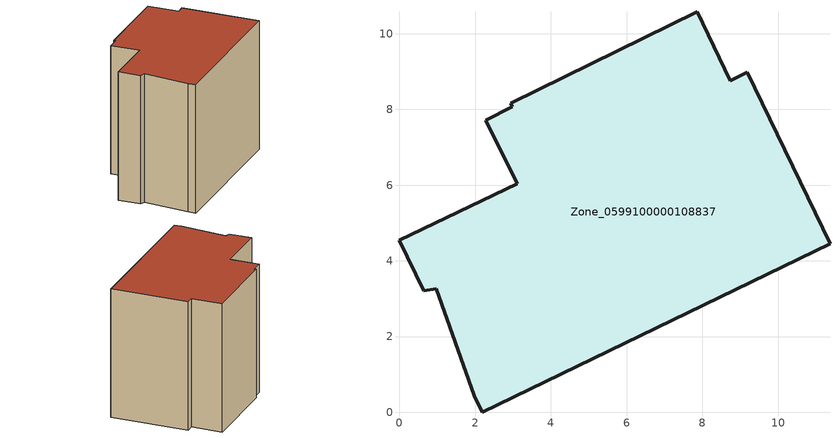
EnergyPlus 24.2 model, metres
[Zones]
Zone_0599100000108837
 floor ground (C_G): 3.11,6.04 2.28,7.71 2.98,8.07 2.94,8.17 7.86,10.58 8.74,8.76 9.19,8.98 11.37,4.45 2.19,0 1.98,0.44 0.97,3.26 0.64,3.21 0,4.54 z0
 wall outside (C_F): 8.74,8.76 7.86,10.58 2.94,8.17 2.98,8.07 2.28,7.71 3.11,6.04 0,4.54 0.64,3.21 0.97,3.26 1.98,0.44 2.19,0 11.37,4.45 9.19,8.98 8.74,8.76 z0:8.46
 roof outside (C_R): 0.97,3.26 1.98,0.44 2.19,0 11.37,4.45 9.19,8.98 8.74,8.76 7.86,10.58 2.94,8.17 2.98,8.07 2.28,7.71 3.11,6.04 0,4.54 0.64,3.21 z8.46
[BUILDING]
Pand.0599100000108837: North Axis=0; Terrain=City; Loads Convergence Tolerance Value=0.04; Temperature Convergence Tolerance Value=0.4; Solar Distribution=FullExterior; Maximum Number of Warmup Days=25; Minimum Number of Warmup Days=1
[Site:Location]
Rotterdam.The.Hague.AP_ZH_NLD Design_Conditions: Latitude=51.96; Longitude=4.45; Time Zone=1; Elevation=-4.5
[SITE:GROUNDTEMPERATURE:BUILDINGSURFACE]
18, 18, 18, 18, 18, 18, 18, 18, 18, 18, 18, 18
[MATERIAL] Thermal Absorptance=0.9; Solar Absorptance=0.7; Visible Absorptance=0.7
Name | Roughness | Thickness | Conductivity | Density | Specific Heat
G.TC.1946-1964 | MediumSmooth | 0.15 | 1 | 540 | 1210
F.TC.1946-1964 | Rough | 0.3 | 0.857143 | 1920 | 840
R.TC.1946-1964 | MediumRough | 0.2 | 0.235294 | 1500 | 1000
[CONSTRUCTION]
C_G: G.TC.1946-1964
C_F: F.TC.1946-1964
C_R: R.TC.1946-1964
[ZONE]
Zone_0599100000108837: Type=1; Multiplier=1; Ceiling Height=Autocalculate; Volume=Autocalculate; Floor Area=autocalculate; Part of Total Floor Area=Yes
[ZONEINFILTRATION:DESIGNFLOWRATE]
Infil_Zone_0599100000108837: Zone or ZoneList or Space or SpaceList=Zone_0599100000108837; Schedule=AlwaysOn; Design Flow Rate Calculation Method=Flow/Area; Flow Rate per Floor Area=0.003; Constant Term Coefficient=1; Temperature Term Coefficient=0; Velocity Term Coefficient=0; Velocity Squared Term Coefficient=0
[HVACTEMPLATE:ZONE:IDEALLOADSAIRSYSTEM]
Zone_0599100000108837: Maximum Heating Supply Air Temperature=50; Minimum Cooling Supply Air Temperature=13; Maximum Heating Supply Air Humidity Ratio=0.0156; Minimum Cooling Supply Air Humidity Ratio=0.0077; Heating Limit=NoLimit; Cooling Limit=NoLimit; Dehumidification Control Type=ConstantSensibleHeatRatio; Cooling Sensible Heat Ratio=0.7; Dehumidification Setpoint=60; Humidification Control Type=None; Humidification Setpoint=30; Outdoor Air Method=None; Outdoor Air Flow Rate per Person=0.00944; Outdoor Air Flow Rate per Zone Floor Area=0; Outdoor Air Flow Rate per Zone=0; Demand Controlled Ventilation Type=None; Outdoor Air Economizer Type=NoEconomizer; Heat Recovery Type=None; Sensible Heat Recovery Effectiveness=0.7; Latent Heat Recovery Effectiveness=0.65
[ZONECONTROL:THERMOSTAT]
ThermostatControl_Zone_0599100000108837: Zone or ZoneList=Zone_0599100000108837; Control Type Schedule=DualSetpointControlType; Control 1=Thermostat_Zone_0599100000108837; Temperature Difference Between Cutout And Setpoint=0
[THERMOSTATSETPOINT:DUALSETPOINT]
Thermostat_Zone_0599100000108837: Heating Setpoint Temperature Schedule=HeatingSetpoint_Zone_0599100000108837; Cooling Setpoint Temperature Schedule=CoolingSetpoint_Zone_0599100000108837
[SCHEDULE:COMPACT]
HeatingSetpoint_Zone_0599100000108837: Through: 12/31, For: AllDays, Until: 24:00, 21
CoolingSetpoint_Zone_0599100000108837: Through: 12/31, For: AllDays, Until: 24:00, 24
DualSetpointControlType: Through: 12/31, For: AllDays, Until: 24:00, 4
AlwaysOn: Through: 12/31, For: AllDays, Until: 24:00, 1
